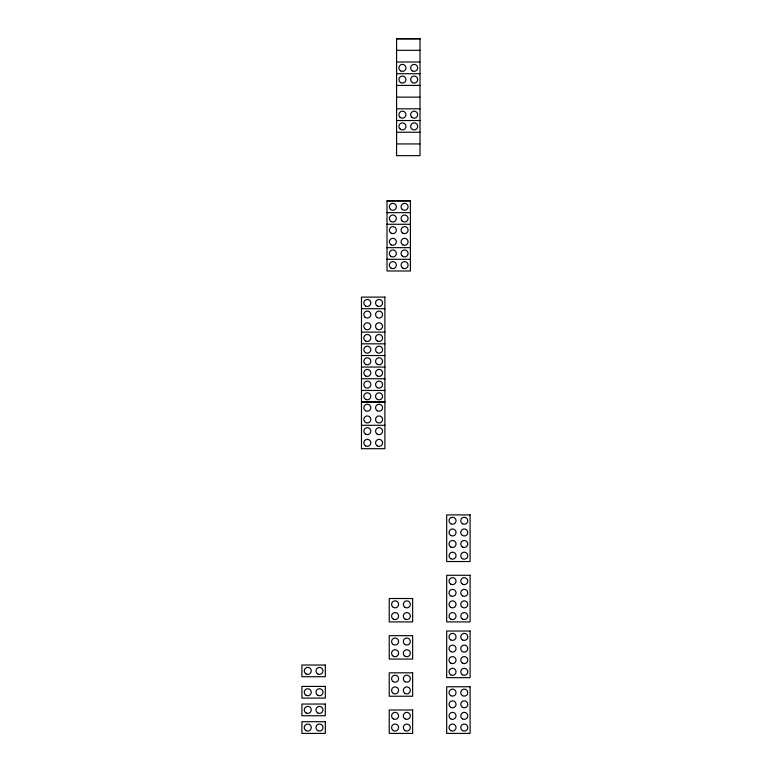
<?xml version="1.0" encoding="UTF-8"?>
<svg xmlns="http://www.w3.org/2000/svg" width="772" height="772" viewBox="0 0 772 772"><rect width="100%" height="100%" fill="white"/><g stroke="black" fill="none" stroke-linecap="round" stroke-linejoin="round"><path stroke-width="1.16" d="M396.586 38.938L419.997 38.938M396.586 50.305L419.997 50.305M396.586 62.011L419.997 62.011M396.586 73.716L419.997 73.716M396.586 85.412L419.997 85.412M396.586 97.118L419.997 97.118M396.586 108.823L419.997 108.823M396.586 120.529L419.997 120.529M396.586 132.234L419.997 132.234M396.586 143.939L419.997 143.939M387.004 200.942L410.414 200.942M387.004 212.647L410.414 212.647M387.004 224.266L410.414 224.266M387.004 247.667L410.414 247.667M387.004 259.286L410.414 259.286M361.479 308.713L384.89 308.713M361.479 332.124L384.89 332.124M361.479 343.829L384.89 343.829M361.479 355.535L384.89 355.535M361.479 367.057L384.89 367.057M361.479 378.762L384.89 378.762M361.479 390.458L384.89 390.458M361.479 401.894L384.89 401.894M361.479 402.164L384.89 402.164M361.479 425.304L384.89 425.304M419.997 38.6L396.586 38.6L396.586 155.645L419.997 155.645L419.997 38.6M410.414 200.759L387.004 200.759L387.004 270.991L410.414 270.991L410.414 200.759M384.89 297.104L361.479 297.104L361.479 448.706L384.89 448.706L384.89 297.104M470.09 514.895L446.679 514.895L446.679 561.534L470.09 561.534L470.09 514.895M470.09 575.285L446.679 575.285L446.679 621.914L470.09 621.914L470.09 575.285M412.644 598.512L389.233 598.512L389.233 621.914L412.644 621.914L412.644 598.512M470.09 631.023L446.679 631.023L446.679 677.662L470.09 677.662L470.09 631.023M412.644 635.674L389.233 635.674L389.233 659.076L412.644 659.076L412.644 635.674M325.321 665.03L301.91 665.03L301.91 676.726L325.321 676.726L325.321 665.03M412.644 672.827L389.233 672.827L389.233 696.238L412.644 696.238L412.644 672.827M325.321 686.395L301.91 686.395L301.91 698.1L325.321 698.1L325.321 686.395M470.09 686.762L446.679 686.762L446.679 733.4L470.09 733.4L470.09 686.762M325.321 704.045L301.91 704.045L301.91 715.75L325.321 715.75L325.321 704.045M412.644 709.989L389.233 709.989L389.233 733.4L412.644 733.4L412.644 709.989M325.321 721.695L301.91 721.695L301.91 733.4L325.321 733.4L325.321 721.695M399.954 128.866A3.513 3.513 0 0 0 405.831 127.293A3.513 3.513 0 0 0 401.527 122.989A3.513 3.513 0 0 0 399.954 128.866M412.412 129.426A3.513 3.513 0 0 0 417.681 126.386A3.513 3.513 0 0 0 412.412 123.337A3.513 3.513 0 0 0 412.412 129.426M400.678 82.604A3.513 3.513 0 0 0 405.947 79.564A3.513 3.513 0 0 0 400.678 76.524A3.513 3.513 0 0 0 400.678 82.604M412.412 82.604A3.513 3.513 0 0 0 417.681 79.564A3.513 3.513 0 0 0 412.412 76.524A3.513 3.513 0 0 0 412.412 82.604M411.659 117.161A3.513 3.513 0 0 0 417.536 115.588A3.513 3.513 0 0 0 413.232 111.284A3.513 3.513 0 0 0 411.659 117.161M412.383 70.899A3.513 3.513 0 0 0 417.652 67.859A3.513 3.513 0 0 0 412.383 64.819A3.513 3.513 0 0 0 412.383 70.899M399.935 117.161A3.513 3.513 0 0 0 405.802 115.588A3.513 3.513 0 0 0 401.508 111.284A3.513 3.513 0 0 0 399.935 117.161M400.658 70.899A3.513 3.513 0 0 0 405.927 67.859A3.513 3.513 0 0 0 400.658 64.819A3.513 3.513 0 0 0 400.658 70.899M462.505 535.498A3.513 3.513 0 0 0 467.774 532.458A3.513 3.513 0 0 0 462.505 529.409A3.513 3.513 0 0 0 462.505 535.498M450.78 535.498A3.513 3.513 0 0 0 456.04 532.458A3.513 3.513 0 0 0 450.78 529.409A3.513 3.513 0 0 0 450.78 535.498M450.78 523.792A3.513 3.513 0 0 0 456.04 520.753A3.513 3.513 0 0 0 450.78 517.713A3.513 3.513 0 0 0 450.78 523.792M462.505 523.792A3.513 3.513 0 0 0 467.774 520.753A3.513 3.513 0 0 0 462.505 517.713A3.513 3.513 0 0 0 462.505 523.792M462.505 558.716A3.513 3.513 0 0 0 467.774 555.676A3.513 3.513 0 0 0 462.505 552.636A3.513 3.513 0 0 0 462.505 558.716M450.78 558.716A3.513 3.513 0 0 0 456.04 555.676A3.513 3.513 0 0 0 450.78 552.636A3.513 3.513 0 0 0 450.78 558.716M462.505 547.02A3.513 3.513 0 0 0 467.774 543.971A3.513 3.513 0 0 0 462.505 540.931A3.513 3.513 0 0 0 462.505 547.02M450.78 547.02A3.513 3.513 0 0 0 456.04 543.971A3.513 3.513 0 0 0 450.78 540.931A3.513 3.513 0 0 0 450.78 547.02M393.334 619.105A3.513 3.513 0 0 0 398.603 616.066A3.513 3.513 0 0 0 393.334 613.026A3.513 3.513 0 0 0 393.334 619.105M405.059 619.105A3.513 3.513 0 0 0 410.328 616.066A3.513 3.513 0 0 0 405.059 613.026A3.513 3.513 0 0 0 405.059 619.105M405.059 607.4A3.513 3.513 0 0 0 410.328 604.36A3.513 3.513 0 0 0 405.059 601.32A3.513 3.513 0 0 0 405.059 607.4M393.334 607.4A3.513 3.513 0 0 0 398.603 604.36A3.513 3.513 0 0 0 393.334 601.32A3.513 3.513 0 0 0 393.334 607.4M393.334 656.268A3.513 3.513 0 0 0 398.603 653.228A3.513 3.513 0 0 0 393.334 650.188A3.513 3.513 0 0 0 393.334 656.268M405.059 656.268A3.513 3.513 0 0 0 410.328 653.228A3.513 3.513 0 0 0 405.059 650.188A3.513 3.513 0 0 0 405.059 656.268M405.059 644.562A3.513 3.513 0 0 0 410.328 641.522A3.513 3.513 0 0 0 405.059 638.483A3.513 3.513 0 0 0 405.059 644.562M393.334 644.562A3.513 3.513 0 0 0 398.603 641.522A3.513 3.513 0 0 0 393.334 638.483A3.513 3.513 0 0 0 393.334 644.562M393.334 693.43A3.513 3.513 0 0 0 398.603 690.39A3.513 3.513 0 0 0 393.334 687.35A3.513 3.513 0 0 0 393.334 693.43M405.059 693.43A3.513 3.513 0 0 0 410.328 690.39A3.513 3.513 0 0 0 405.059 687.35A3.513 3.513 0 0 0 405.059 693.43M405.059 681.724A3.513 3.513 0 0 0 410.328 678.684A3.513 3.513 0 0 0 405.059 675.645A3.513 3.513 0 0 0 405.059 681.724M393.334 681.724A3.513 3.513 0 0 0 398.603 678.684A3.513 3.513 0 0 0 393.334 675.645A3.513 3.513 0 0 0 393.334 681.724M306.011 673.917A3.513 3.513 0 0 0 311.27 670.878A3.513 3.513 0 0 0 306.011 667.838A3.513 3.513 0 0 0 306.011 673.917M317.736 673.917A3.513 3.513 0 0 0 323.005 670.878A3.513 3.513 0 0 0 317.736 667.838A3.513 3.513 0 0 0 317.736 673.917M391.105 244.859A3.513 3.513 0 0 0 396.364 241.819A3.513 3.513 0 0 0 391.105 238.78A3.513 3.513 0 0 0 391.105 244.859M402.83 244.859A3.513 3.513 0 0 0 408.098 241.819A3.513 3.513 0 0 0 402.83 238.78A3.513 3.513 0 0 0 402.83 244.859M402.83 233.154A3.513 3.513 0 0 0 408.098 230.114A3.513 3.513 0 0 0 402.83 227.074A3.513 3.513 0 0 0 402.83 233.154M391.105 233.154A3.513 3.513 0 0 0 396.364 230.114A3.513 3.513 0 0 0 391.105 227.074A3.513 3.513 0 0 0 391.105 233.154M391.105 221.545A3.513 3.513 0 0 0 396.364 218.505A3.513 3.513 0 0 0 391.105 215.465A3.513 3.513 0 0 0 391.105 221.545M402.106 220.985A3.513 3.513 0 0 0 407.973 219.412A3.513 3.513 0 0 0 403.679 215.108A3.513 3.513 0 0 0 402.106 220.985M402.106 255.918A3.513 3.513 0 0 0 407.973 254.345A3.513 3.513 0 0 0 403.679 250.041A3.513 3.513 0 0 0 402.106 255.918M390.371 255.918A3.513 3.513 0 0 0 396.248 254.345A3.513 3.513 0 0 0 391.944 250.041A3.513 3.513 0 0 0 390.371 255.918M390.371 209.28A3.513 3.513 0 0 0 396.248 207.707A3.513 3.513 0 0 0 391.944 203.403A3.513 3.513 0 0 0 390.371 209.28M402.106 209.28A3.513 3.513 0 0 0 407.973 207.707A3.513 3.513 0 0 0 403.679 203.403A3.513 3.513 0 0 0 402.106 209.28M391.105 268.173A3.513 3.513 0 0 0 396.364 265.134A3.513 3.513 0 0 0 391.105 262.094A3.513 3.513 0 0 0 391.105 268.173M402.83 268.173A3.513 3.513 0 0 0 408.098 265.134A3.513 3.513 0 0 0 402.83 262.094A3.513 3.513 0 0 0 402.83 268.173M365.581 399.356A3.513 3.513 0 0 0 370.84 396.316A3.513 3.513 0 0 0 365.581 393.276A3.513 3.513 0 0 0 365.581 399.356M377.305 399.356A3.513 3.513 0 0 0 382.574 396.316A3.513 3.513 0 0 0 377.305 393.276A3.513 3.513 0 0 0 377.305 399.356M365.581 422.487A3.513 3.513 0 0 0 370.84 419.447A3.513 3.513 0 0 0 365.581 416.407A3.513 3.513 0 0 0 365.581 422.487M377.305 422.487A3.513 3.513 0 0 0 382.574 419.447A3.513 3.513 0 0 0 377.305 416.407A3.513 3.513 0 0 0 377.305 422.487M377.305 410.781A3.513 3.513 0 0 0 382.574 407.741A3.513 3.513 0 0 0 377.305 404.702A3.513 3.513 0 0 0 377.305 410.781M365.581 410.781A3.513 3.513 0 0 0 370.84 407.741A3.513 3.513 0 0 0 365.581 404.702A3.513 3.513 0 0 0 365.581 410.781M365.581 387.65A3.513 3.513 0 0 0 370.84 384.61A3.513 3.513 0 0 0 365.581 381.571A3.513 3.513 0 0 0 365.581 387.65M377.305 387.65A3.513 3.513 0 0 0 382.574 384.61A3.513 3.513 0 0 0 377.305 381.571A3.513 3.513 0 0 0 377.305 387.65M377.305 364.336A3.513 3.513 0 0 0 382.574 361.296A3.513 3.513 0 0 0 377.305 358.256A3.513 3.513 0 0 0 377.305 364.336M365.581 364.336A3.513 3.513 0 0 0 370.84 361.296A3.513 3.513 0 0 0 365.581 358.256A3.513 3.513 0 0 0 365.581 364.336M365.581 305.992A3.513 3.513 0 0 0 370.84 302.952A3.513 3.513 0 0 0 365.581 299.912A3.513 3.513 0 0 0 365.581 305.992M377.305 305.992A3.513 3.513 0 0 0 382.574 302.952A3.513 3.513 0 0 0 377.305 299.912A3.513 3.513 0 0 0 377.305 305.992M365.581 445.898A3.513 3.513 0 0 0 370.84 442.858A3.513 3.513 0 0 0 365.581 439.818A3.513 3.513 0 0 0 365.581 445.898M377.305 445.898A3.513 3.513 0 0 0 382.574 442.858A3.513 3.513 0 0 0 377.305 439.818A3.513 3.513 0 0 0 377.305 445.898M377.305 434.192A3.513 3.513 0 0 0 382.574 431.152A3.513 3.513 0 0 0 377.305 428.113A3.513 3.513 0 0 0 377.305 434.192M365.581 434.192A3.513 3.513 0 0 0 370.84 431.152A3.513 3.513 0 0 0 365.581 428.113A3.513 3.513 0 0 0 365.581 434.192M365.581 375.945A3.513 3.513 0 0 0 370.84 372.905A3.513 3.513 0 0 0 365.581 369.865A3.513 3.513 0 0 0 365.581 375.945M377.305 375.945A3.513 3.513 0 0 0 382.574 372.905A3.513 3.513 0 0 0 377.305 369.865A3.513 3.513 0 0 0 377.305 375.945M365.581 341.021A3.513 3.513 0 0 0 370.84 337.972A3.513 3.513 0 0 0 365.581 334.932A3.513 3.513 0 0 0 365.581 341.021M377.305 341.021A3.513 3.513 0 0 0 382.574 337.972A3.513 3.513 0 0 0 377.305 334.932A3.513 3.513 0 0 0 377.305 341.021M365.581 329.316A3.513 3.513 0 0 0 370.84 326.276A3.513 3.513 0 0 0 365.581 323.227A3.513 3.513 0 0 0 365.581 329.316M376.582 328.756A3.513 3.513 0 0 0 382.449 327.183A3.513 3.513 0 0 0 378.155 322.879A3.513 3.513 0 0 0 376.582 328.756M377.305 317.61A3.513 3.513 0 0 0 382.574 314.571A3.513 3.513 0 0 0 377.305 311.531A3.513 3.513 0 0 0 377.305 317.61M364.847 317.051A3.513 3.513 0 0 0 370.724 315.478A3.513 3.513 0 0 0 366.42 311.174A3.513 3.513 0 0 0 364.847 317.051M365.581 352.717A3.513 3.513 0 0 0 370.84 349.677A3.513 3.513 0 0 0 365.581 346.638A3.513 3.513 0 0 0 365.581 352.717M377.305 352.717A3.513 3.513 0 0 0 382.574 349.677A3.513 3.513 0 0 0 377.305 346.638A3.513 3.513 0 0 0 377.305 352.717M462.505 595.878A3.513 3.513 0 0 0 467.774 592.838A3.513 3.513 0 0 0 462.505 589.798A3.513 3.513 0 0 0 462.505 595.878M450.78 595.878A3.513 3.513 0 0 0 456.04 592.838A3.513 3.513 0 0 0 450.78 589.798A3.513 3.513 0 0 0 450.78 595.878M450.78 584.172A3.513 3.513 0 0 0 456.04 581.133A3.513 3.513 0 0 0 450.78 578.093A3.513 3.513 0 0 0 450.78 584.172M462.505 584.172A3.513 3.513 0 0 0 467.774 581.133A3.513 3.513 0 0 0 462.505 578.093A3.513 3.513 0 0 0 462.505 584.172M462.505 619.105A3.513 3.513 0 0 0 467.774 616.066A3.513 3.513 0 0 0 462.505 613.026A3.513 3.513 0 0 0 462.505 619.105M450.78 619.105A3.513 3.513 0 0 0 456.04 616.066A3.513 3.513 0 0 0 450.78 613.026A3.513 3.513 0 0 0 450.78 619.105M462.505 607.4A3.513 3.513 0 0 0 467.774 604.36A3.513 3.513 0 0 0 462.505 601.32A3.513 3.513 0 0 0 462.505 607.4M450.78 607.4A3.513 3.513 0 0 0 456.04 604.36A3.513 3.513 0 0 0 450.78 601.32A3.513 3.513 0 0 0 450.78 607.4M462.505 651.626A3.513 3.513 0 0 0 467.774 648.577A3.513 3.513 0 0 0 462.505 645.537A3.513 3.513 0 0 0 462.505 651.626M450.78 651.626A3.513 3.513 0 0 0 456.04 648.577A3.513 3.513 0 0 0 450.78 645.537A3.513 3.513 0 0 0 450.78 651.626M450.78 639.92A3.513 3.513 0 0 0 456.04 636.881A3.513 3.513 0 0 0 450.78 633.831A3.513 3.513 0 0 0 450.78 639.92M462.505 639.92A3.513 3.513 0 0 0 467.774 636.881A3.513 3.513 0 0 0 462.505 633.831A3.513 3.513 0 0 0 462.505 639.92M462.505 674.844A3.513 3.513 0 0 0 467.774 671.804A3.513 3.513 0 0 0 462.505 668.764A3.513 3.513 0 0 0 462.505 674.844M450.78 674.844A3.513 3.513 0 0 0 456.04 671.804A3.513 3.513 0 0 0 450.78 668.764A3.513 3.513 0 0 0 450.78 674.844M462.505 663.148A3.513 3.513 0 0 0 467.774 660.099A3.513 3.513 0 0 0 462.505 657.059A3.513 3.513 0 0 0 462.505 663.148M450.78 663.148A3.513 3.513 0 0 0 456.04 660.099A3.513 3.513 0 0 0 450.78 657.059A3.513 3.513 0 0 0 450.78 663.148M462.505 707.364A3.513 3.513 0 0 0 467.774 704.325A3.513 3.513 0 0 0 462.505 701.285A3.513 3.513 0 0 0 462.505 707.364M450.78 707.364A3.513 3.513 0 0 0 456.04 704.325A3.513 3.513 0 0 0 450.78 701.285A3.513 3.513 0 0 0 450.78 707.364M450.78 695.659A3.513 3.513 0 0 0 456.04 692.619A3.513 3.513 0 0 0 450.78 689.579A3.513 3.513 0 0 0 450.78 695.659M462.505 695.659A3.513 3.513 0 0 0 467.774 692.619A3.513 3.513 0 0 0 462.505 689.579A3.513 3.513 0 0 0 462.505 695.659M462.505 730.592A3.513 3.513 0 0 0 467.774 727.552A3.513 3.513 0 0 0 462.505 724.503A3.513 3.513 0 0 0 462.505 730.592M450.78 730.592A3.513 3.513 0 0 0 456.04 727.552A3.513 3.513 0 0 0 450.78 724.503A3.513 3.513 0 0 0 450.78 730.592M462.505 718.886A3.513 3.513 0 0 0 467.774 715.847A3.513 3.513 0 0 0 462.505 712.807A3.513 3.513 0 0 0 462.505 718.886M450.78 718.886A3.513 3.513 0 0 0 456.04 715.847A3.513 3.513 0 0 0 450.78 712.807A3.513 3.513 0 0 0 450.78 718.886M393.334 730.592A3.513 3.513 0 0 0 398.603 727.552A3.513 3.513 0 0 0 393.334 724.503A3.513 3.513 0 0 0 393.334 730.592M405.059 730.592A3.513 3.513 0 0 0 410.328 727.552A3.513 3.513 0 0 0 405.059 724.503A3.513 3.513 0 0 0 405.059 730.592M405.059 718.886A3.513 3.513 0 0 0 410.328 715.847A3.513 3.513 0 0 0 405.059 712.807A3.513 3.513 0 0 0 405.059 718.886M393.334 718.886A3.513 3.513 0 0 0 398.603 715.847A3.513 3.513 0 0 0 393.334 712.807A3.513 3.513 0 0 0 393.334 718.886M306.011 695.283A3.513 3.513 0 0 0 311.27 692.243A3.513 3.513 0 0 0 306.011 689.203A3.513 3.513 0 0 0 306.011 695.283M317.736 695.283A3.513 3.513 0 0 0 323.005 692.243A3.513 3.513 0 0 0 317.736 689.203A3.513 3.513 0 0 0 317.736 695.283M306.011 712.942A3.513 3.513 0 0 0 311.27 709.893A3.513 3.513 0 0 0 306.011 706.853A3.513 3.513 0 0 0 306.011 712.942M317.736 712.942A3.513 3.513 0 0 0 323.005 709.893A3.513 3.513 0 0 0 317.736 706.853A3.513 3.513 0 0 0 317.736 712.942M306.011 730.592A3.513 3.513 0 0 0 311.27 727.552A3.513 3.513 0 0 0 306.011 724.503A3.513 3.513 0 0 0 306.011 730.592M317.736 730.592A3.513 3.513 0 0 0 323.005 727.552A3.513 3.513 0 0 0 317.736 724.503A3.513 3.513 0 0 0 317.736 730.592"/></g></svg>
